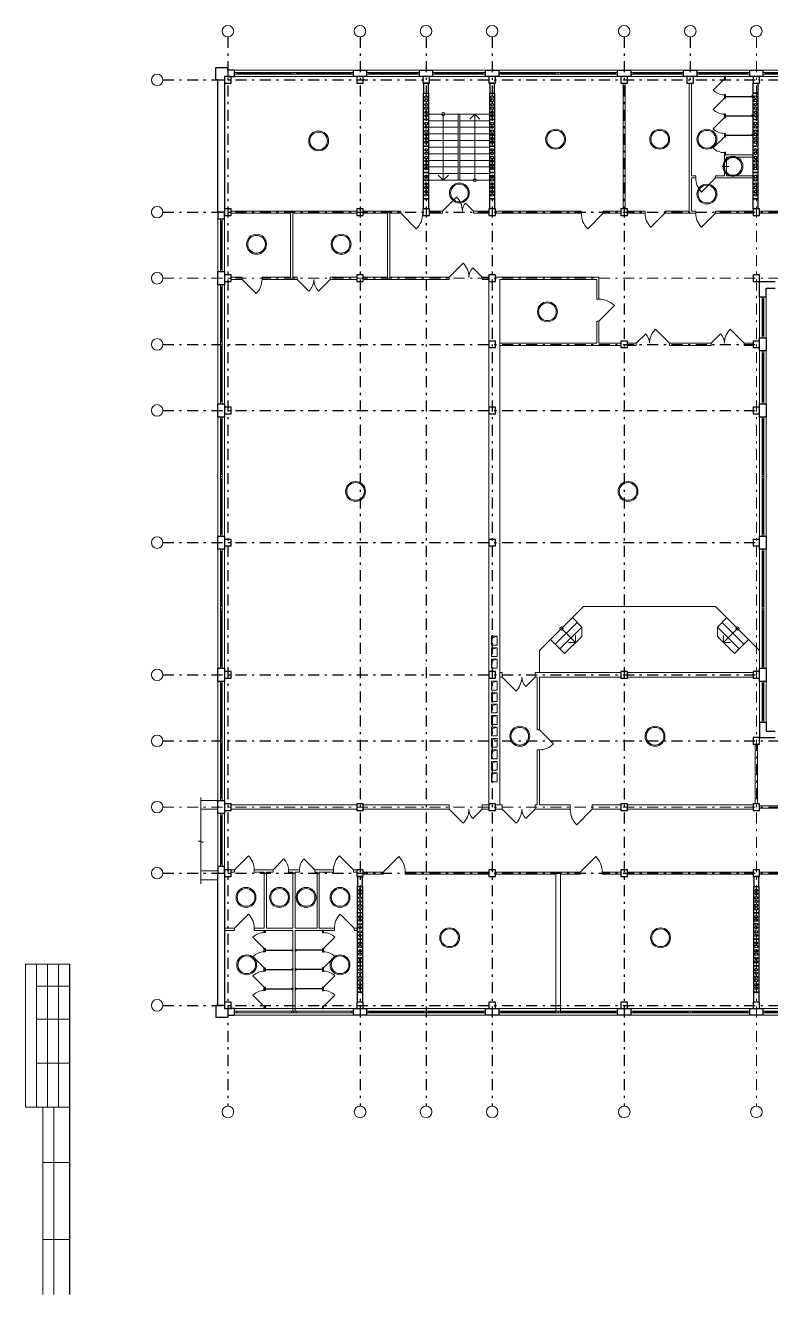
# Model space of a CAD drawing. Header units: metres. Extents: x 0.2 to 83.8, y 0.6 to 58.2.
# Drawn here: x 0.2 to 34, y 0.6 to 58.2 of the extents above; entities that cross this region are included whole.
import ezdxf

# ---------------------------------------------------------------- set-up
doc = ezdxf.new("R2010")
doc.units = ezdxf.units.M
doc.header["$MEASUREMENT"] = 0
doc.linetypes.add('( Dashdot )', pattern=[1.001, 0.5, -0.25, 0.001, -0.25])
doc.layers.add('Level 63', color=7, linetype='Continuous', lineweight=0)

msp = doc.modelspace()

# ---------------------------------------------------------------- linework, layer by layer
at = {"color": 1, "linetype": '( Dashdot )'}
for p, q in [((9.375, 57.688), (9.375, 9.164)), ((15.375, 57.688), (15.375, 9.164)), ((18.375, 57.688), (18.375, 9.164)), ((21.375, 57.688), (21.375, 9.164)), ((27.375, 57.688), (27.375, 9.164)), ((30.375, 57.688), (30.375, 55.588)), ((6.423, 55.738), (78.323, 55.738)), ((6.423, 49.738), (78.323, 49.738)), ((6.423, 43.738), (33.375, 43.738)), ((6.423, 40.738), (33.375, 40.738)), ((6.423, 34.738), (33.375, 34.738)), ((6.423, 28.738), (33.375, 28.738)), ((6.423, 25.738), (78.323, 25.738)), ((6.423, 19.738), (78.323, 19.738)), ((6.423, 13.738), (78.323, 13.738))]:
    msp.add_line(p, q, dxfattribs=at)
at = {"color": 1, "linetype": '( Dashdot )', "lineweight": 0}
for p, q in [((33.375, 57.688), (33.375, 9.164)), ((6.423, 46.738), (78.323, 46.738)), ((6.423, 22.738), (78.323, 22.738))]:
    msp.add_line(p, q, dxfattribs=at)
at = {"color": 7, "linetype": 'Continuous', "lineweight": 30}
for p, q in [((9.373, 56.288), (8.823, 56.288)), ((8.823, 55.738), (8.823, 56.288)), ((9.373, 56.188), (9.373, 56.288)), ((8.923, 55.738), (8.823, 55.738)), ((33.823, 46.288), (34.223, 46.288)), ((33.823, 26.188), (34.223, 26.188)), ((8.923, 13.738), (8.823, 13.738)), ((8.823, 13.738), (8.823, 13.188)), ((9.373, 13.288), (9.373, 13.188)), ((9.373, 13.188), (8.823, 13.188))]:
    msp.add_line(p, q, dxfattribs=at)
at = {"color": 7, "linetype": 'Continuous', "lineweight": 0}
for p, q in [((9.773, 56.038), (12.273, 56.038)), ((12.473, 56.038), (14.973, 56.04)), ((15.773, 56.038), (17.973, 56.038)), ((18.773, 56.038), (20.973, 56.038)), ((21.773, 56.038), (24.273, 56.038)), ((24.473, 56.038), (26.973, 56.04)), ((27.773, 56.038), (29.973, 56.038)), ((30.773, 56.038), (32.973, 56.038)), ((33.773, 56.038), (36.273, 56.038)), ((19.158, 54.188), (19.158, 51.188)), ((20.361, 53.96), (20.588, 54.188)), ((20.588, 51.188), (20.588, 54.188)), ((20.816, 53.96), (20.588, 54.188)), ((18.483, 53.888), (19.833, 53.888)), ((18.483, 53.588), (19.833, 53.588)), ((19.913, 53.888), (21.263, 53.888)), ((19.913, 53.588), (21.263, 53.588)), ((18.483, 53.288), (19.833, 53.288)), ((19.913, 53.288), (21.263, 53.288)), ((18.483, 52.988), (19.833, 52.988)), ((18.483, 52.688), (19.833, 52.688)), ((19.913, 52.988), (21.263, 52.988)), ((19.913, 52.688), (21.263, 52.688)), ((18.483, 52.388), (19.833, 52.388)), ((18.483, 52.088), (19.833, 52.088)), ((19.913, 52.388), (21.263, 52.388)), ((19.913, 52.088), (21.263, 52.088)), ((18.483, 51.788), (19.833, 51.788)), ((18.483, 51.488), (19.833, 51.488)), ((18.931, 51.415), (19.158, 51.188)), ((19.386, 51.415), (19.158, 51.188)), ((19.913, 51.788), (21.263, 51.788)), ((19.913, 51.488), (21.263, 51.488)), ((31.823, 51.813), (32.123, 51.813)), ((9.073, 47.138), (9.073, 49.338)), ((9.073, 46.338), (9.073, 43.838)), ((33.673, 44.138), (33.673, 45.788)), ((9.073, 43.638), (9.076, 41.138)), ((33.673, 41.138), (33.673, 43.338)), ((9.073, 40.338), (9.073, 37.838)), ((33.673, 40.338), (33.673, 37.838)), ((9.073, 37.638), (9.076, 35.138)), ((33.673, 37.638), (33.676, 35.138)), ((9.073, 34.338), (9.073, 31.838)), ((33.673, 34.338), (33.673, 31.838)), ((23.523, 29.838), (25.523, 31.838)), ((25.523, 31.838), (31.523, 31.838)), ((33.523, 29.838), (31.523, 31.838)), ((9.073, 31.638), (9.076, 29.138)), ((24.241, 30.13), (25.231, 31.12)), ((25.018, 31.333), (25.443, 30.908)), ((32.029, 31.333), (31.604, 30.908)), ((32.806, 30.13), (31.816, 31.12)), ((33.673, 31.638), (33.676, 29.138)), ((24.453, 29.918), (25.443, 30.908)), ((24.523, 30.838), (25.16, 30.201)), ((25.443, 30.908), (25.443, 30.484)), ((32.594, 29.918), (31.604, 30.908)), ((31.604, 30.908), (31.604, 30.484)), ((32.523, 30.838), (31.887, 30.201)), ((24.029, 30.343), (24.665, 29.706)), ((24.665, 29.706), (25.443, 30.484)), ((24.839, 30.201), (25.16, 30.201)), ((25.16, 30.522), (25.16, 30.201)), ((32.382, 29.706), (31.604, 30.484)), ((33.018, 30.343), (32.382, 29.706)), ((23.523, 29.838), (23.523, 28.838)), ((33.523, 29.838), (33.523, 28.888)), ((9.073, 28.338), (9.073, 25.838)), ((33.673, 26.688), (33.673, 28.338)), ((9.073, 25.638), (9.076, 23.138)), ((18.273, 13.438), (15.774, 13.435)), ((20.973, 13.438), (18.473, 13.438)), ((24.273, 13.438), (21.774, 13.435)), ((26.973, 13.438), (24.473, 13.438)), ((30.273, 13.438), (27.774, 13.435)), ((32.973, 13.438), (30.473, 13.438)), ((36.273, 13.438), (33.774, 13.435))]:
    msp.add_line(p, q, dxfattribs=at)
at = {"color": 252, "linetype": 'Continuous', "lineweight": 13}
for p, q in [((31.411, 55.275), (31.923, 55.788)), ((31.411, 54.4), (31.923, 54.913)), ((31.411, 53.525), (31.923, 54.038)), ((31.411, 52.65), (31.923, 53.163)), ((14.236, 16.825), (13.723, 16.313)), ((14.236, 15.95), (13.723, 15.438)), ((14.236, 15.075), (13.723, 14.563)), ((14.236, 14.2), (13.723, 13.688))]:
    msp.add_line(p, q, dxfattribs=at)
at = {"color": 252, "linetype": 'Continuous', "lineweight": 30}
for p, q in [((31.973, 54.988), (33.173, 54.988)), ((31.973, 54.113), (33.173, 54.113)), ((31.973, 53.238), (33.173, 53.238)), ((13.673, 16.238), (12.473, 16.238)), ((13.673, 15.363), (12.473, 15.363)), ((13.673, 14.488), (12.473, 14.488))]:
    msp.add_line(p, q, dxfattribs=at)
at = {"color": 7, "linetype": 'Continuous', "lineweight": 13}
for p, q in [((18.483, 54.188), (21.263, 54.188)), ((19.833, 51.188), (19.833, 54.188)), ((19.913, 51.188), (19.913, 54.188)), ((33.223, 52.338), (31.923, 52.338)), ((31.923, 52.338), (31.923, 52.138)), ((32.023, 52.138), (31.923, 52.138)), ((33.223, 52.238), (32.023, 52.238)), ((32.023, 52.238), (32.023, 52.138)), ((30.423, 51.388), (30.623, 51.388)), ((30.423, 51.288), (30.623, 51.288)), ((30.623, 51.388), (30.623, 51.288)), ((31.523, 51.388), (31.523, 51.288)), ((31.523, 51.388), (31.923, 51.388)), ((31.523, 51.288), (33.223, 51.288)), ((31.923, 51.488), (32.023, 51.488)), ((31.923, 51.488), (31.923, 51.388)), ((32.023, 51.488), (32.023, 51.388)), ((32.023, 51.388), (33.223, 51.388)), ((18.483, 51.188), (21.263, 51.188)), ((12.223, 49.688), (12.223, 46.788)), ((12.323, 49.688), (12.323, 46.788)), ((15.523, 49.788), (17.223, 49.788)), ((15.523, 49.688), (16.623, 49.688)), ((16.623, 49.688), (16.623, 46.788)), ((16.723, 49.688), (17.223, 49.688)), ((16.723, 49.688), (16.723, 46.788)), ((17.223, 49.788), (17.223, 49.688)), ((18.223, 49.788), (18.223, 49.688)), ((18.523, 49.788), (19.123, 49.788)), ((18.523, 49.688), (19.123, 49.688)), ((19.123, 49.788), (19.123, 49.688)), ((20.523, 49.788), (20.523, 49.688)), ((20.523, 49.788), (21.223, 49.788)), ((20.523, 49.688), (21.223, 49.688)), ((25.423, 49.788), (25.423, 49.688)), ((26.423, 49.788), (26.423, 49.688)), ((27.523, 49.788), (28.323, 49.788)), ((27.523, 49.688), (28.323, 49.688)), ((28.323, 49.788), (28.323, 49.688)), ((29.223, 49.788), (29.223, 49.688)), ((29.223, 49.788), (30.323, 49.788)), ((29.223, 49.688), (30.623, 49.688)), ((30.423, 49.788), (30.623, 49.788)), ((30.623, 49.788), (30.623, 49.688)), ((31.523, 49.788), (31.523, 49.688)), ((31.523, 49.788), (33.223, 49.788)), ((31.523, 49.688), (33.223, 49.688)), ((33.523, 49.788), (39.223, 49.788)), ((33.523, 49.688), (39.223, 49.688)), ((10.023, 46.788), (10.023, 46.688)), ((10.023, 46.688), (10.66, 46.051)), ((10.923, 46.788), (10.923, 46.688)), ((12.523, 46.788), (12.523, 46.688)), ((12.523, 46.688), (13.054, 46.157)), ((14.023, 46.688), (13.493, 46.157)), ((14.023, 46.788), (14.023, 46.688)), ((15.523, 46.788), (16.623, 46.788)), ((15.523, 46.688), (19.423, 46.688)), ((16.723, 46.788), (19.423, 46.788)), ((19.423, 46.788), (19.423, 46.688)), ((20.923, 46.788), (20.923, 46.688)), ((20.923, 46.788), (21.223, 46.788)), ((20.923, 46.688), (21.223, 46.688)), ((21.223, 46.688), (21.223, 22.588)), ((21.523, 46.788), (26.223, 46.788)), ((21.723, 46.688), (21.723, 22.838)), ((21.723, 46.688), (26.123, 46.688)), ((26.123, 46.688), (26.123, 45.788)), ((26.223, 46.788), (26.223, 45.788)), ((26.123, 45.788), (26.223, 45.788)), ((26.123, 44.788), (26.123, 43.788)), ((26.123, 44.788), (26.223, 44.788)), ((26.223, 44.788), (26.223, 43.788)), ((29.423, 43.788), (28.787, 44.424)), ((32.823, 43.788), (32.187, 44.424)), ((21.723, 43.788), (26.123, 43.788)), ((26.223, 43.788), (27.223, 43.788)), ((27.523, 43.788), (27.923, 43.788)), ((27.923, 43.788), (28.348, 44.212)), ((27.923, 43.788), (27.923, 43.688)), ((29.423, 43.788), (29.423, 43.688)), ((29.423, 43.788), (31.323, 43.788)), ((31.323, 43.788), (31.748, 44.212)), ((31.323, 43.788), (31.323, 43.688)), ((32.823, 43.788), (32.823, 43.688)), ((32.823, 43.788), (33.223, 43.788)), ((21.723, 43.688), (27.223, 43.688)), ((27.523, 43.688), (27.923, 43.688)), ((29.423, 43.688), (31.323, 43.688)), ((32.823, 43.688), (33.223, 43.688)), ((21.343, 30.488), (21.603, 30.488)), ((21.343, 30.488), (21.343, 30.088)), ((21.343, 30.088), (21.603, 30.088)), ((21.343, 29.968), (21.603, 29.968)), ((21.343, 29.968), (21.343, 29.568)), ((21.603, 30.488), (21.603, 30.088)), ((21.603, 29.968), (21.603, 29.568)), ((21.343, 29.568), (21.603, 29.568)), ((21.343, 29.448), (21.603, 29.448)), ((21.343, 29.448), (21.343, 29.048)), ((21.603, 29.448), (21.603, 29.048)), ((21.343, 29.048), (21.603, 29.048)), ((23.323, 28.838), (27.223, 28.838)), ((23.323, 28.838), (23.323, 28.638)), ((27.523, 28.838), (33.223, 28.838)), ((21.343, 28.448), (21.603, 28.448)), ((21.343, 28.448), (21.343, 28.048)), ((21.603, 28.448), (21.603, 28.048)), ((21.823, 28.638), (22.46, 28.001)), ((23.323, 28.638), (22.899, 28.213)), ((23.323, 28.638), (23.423, 28.638)), ((23.423, 28.638), (23.423, 26.238)), ((23.523, 28.638), (27.223, 28.638)), ((23.523, 28.638), (23.523, 26.238)), ((27.523, 28.638), (33.223, 28.638)), ((21.343, 28.048), (21.603, 28.048)), ((21.343, 27.928), (21.603, 27.928)), ((21.343, 27.928), (21.343, 27.528)), ((21.603, 27.928), (21.603, 27.528)), ((21.343, 27.528), (21.603, 27.528)), ((21.343, 27.408), (21.603, 27.408)), ((21.343, 27.408), (21.343, 27.008)), ((21.603, 27.408), (21.603, 27.008)), ((21.343, 27.008), (21.603, 27.008)), ((21.343, 26.888), (21.603, 26.888)), ((21.343, 26.888), (21.343, 26.488)), ((21.603, 26.888), (21.603, 26.488)), ((21.343, 26.488), (21.603, 26.488)), ((21.343, 26.368), (21.603, 26.368)), ((21.343, 26.368), (21.343, 25.968)), ((21.343, 25.968), (21.603, 25.968)), ((21.603, 26.368), (21.603, 25.968)), ((23.423, 26.238), (23.523, 26.238)), ((21.343, 25.848), (21.603, 25.848)), ((21.343, 25.848), (21.343, 25.448)), ((21.343, 25.448), (21.603, 25.448)), ((21.603, 25.848), (21.603, 25.448)), ((21.343, 25.328), (21.603, 25.328)), ((21.343, 25.328), (21.343, 24.928)), ((21.343, 24.928), (21.603, 24.928)), ((21.343, 24.808), (21.603, 24.808)), ((21.343, 24.808), (21.343, 24.408)), ((21.603, 25.328), (21.603, 24.928)), ((21.603, 24.808), (21.603, 24.408)), ((23.423, 25.338), (23.523, 25.338)), ((23.423, 25.338), (23.423, 22.838)), ((23.523, 25.338), (23.523, 22.838)), ((21.343, 24.408), (21.603, 24.408)), ((21.343, 24.288), (21.603, 24.288)), ((21.343, 24.288), (21.343, 23.888)), ((21.603, 24.288), (21.603, 23.888)), ((21.343, 23.888), (21.603, 23.888)), ((8.923, 23.038), (8.138, 23.038)), ((8.923, 22.638), (8.138, 22.638)), ((9.523, 22.838), (15.223, 22.838)), ((9.523, 22.638), (15.223, 22.638)), ((15.523, 22.838), (19.423, 22.838)), ((15.523, 22.638), (19.423, 22.638)), ((19.423, 22.838), (19.423, 22.638)), ((19.423, 22.638), (20.06, 22.001)), ((20.923, 22.638), (20.499, 22.213)), ((20.923, 22.838), (20.923, 22.638)), ((20.923, 22.838), (21.223, 22.838)), ((20.923, 22.638), (21.223, 22.638)), ((21.523, 22.838), (21.823, 22.838)), ((21.523, 22.638), (21.823, 22.638)), ((21.823, 22.838), (21.823, 22.638)), ((21.823, 22.638), (22.46, 22.001)), ((23.323, 22.638), (22.899, 22.213)), ((23.323, 22.838), (23.323, 22.638)), ((23.323, 22.838), (23.423, 22.838)), ((23.323, 22.638), (24.923, 22.638)), ((23.523, 22.838), (24.923, 22.838)), ((24.923, 22.838), (24.923, 22.638)), ((25.923, 22.838), (25.923, 22.638)), ((25.923, 22.838), (27.223, 22.838)), ((25.923, 22.638), (27.223, 22.638)), ((27.523, 22.838), (33.223, 22.838)), ((27.523, 22.638), (33.223, 22.638)), ((13.323, 19.888), (12.829, 20.383)), ((15.073, 19.888), (14.437, 20.524)), ((8.923, 19.838), (8.138, 19.838)), ((10.573, 19.888), (11.423, 19.888)), ((10.573, 19.888), (10.573, 19.788)), ((10.573, 19.788), (11.023, 19.788)), ((11.023, 17.238), (11.023, 19.788)), ((11.123, 17.238), (11.123, 19.788)), ((11.123, 19.788), (11.423, 19.788)), ((11.423, 19.888), (11.423, 19.788)), ((12.123, 19.888), (12.623, 19.888)), ((12.123, 19.888), (12.123, 19.788)), ((12.123, 19.788), (12.323, 19.788)), ((12.323, 17.238), (12.323, 19.788)), ((12.423, 19.788), (12.623, 19.788)), ((12.423, 17.238), (12.423, 19.788)), ((12.623, 19.888), (12.623, 19.788)), ((13.323, 19.888), (14.173, 19.888)), ((13.323, 19.888), (13.323, 19.788)), ((13.323, 19.788), (13.423, 19.788)), ((13.423, 17.238), (13.423, 19.788)), ((13.523, 17.238), (13.523, 19.788)), ((13.523, 19.788), (14.173, 19.788)), ((14.173, 19.888), (14.173, 19.788)), ((16.423, 19.788), (16.423, 19.688)), ((17.423, 19.788), (17.423, 19.688)), ((25.373, 19.788), (25.373, 19.688)), ((26.373, 19.788), (26.373, 19.688)), ((8.923, 19.438), (8.138, 19.438)), ((15.113, 17.238), (14.477, 17.874)), ((9.673, 17.238), (9.223, 17.238)), ((9.673, 17.138), (9.223, 17.138)), ((9.673, 17.238), (9.673, 17.138)), ((10.573, 17.238), (10.573, 17.138)), ((11.023, 17.238), (10.573, 17.238)), ((12.323, 17.138), (10.573, 17.138)), ((12.323, 17.238), (11.123, 17.238)), ((13.423, 17.238), (12.423, 17.238)), ((14.213, 17.138), (12.423, 17.138)), ((14.213, 17.238), (13.523, 17.238)), ((14.213, 17.238), (14.213, 17.138)), ((15.263, 17.238), (15.113, 17.238)), ((15.113, 17.238), (15.113, 17.138)), ((15.263, 17.138), (15.113, 17.138))]:
    msp.add_line(p, q, dxfattribs=at)
at = {"color": 7, "linetype": 'Continuous', "lineweight": 13, "extrusion": (0, 0, -1)}
for p, q in [((31.523, 51.288), (30.887, 50.651)), ((29.223, 49.688), (28.587, 49.051)), ((31.523, 49.688), (30.887, 49.051)), ((19.423, 46.788), (20.06, 47.424)), ((20.923, 46.788), (20.499, 47.212)), ((23.523, 26.238), (24.16, 25.601)), ((9.673, 19.888), (10.31, 20.524)), ((11.423, 19.888), (11.918, 20.383)), ((9.673, 17.238), (10.31, 17.874))]:
    msp.add_line(p, q, dxfattribs=at)
at = {"color": 7, "lineweight": 13}
for p, q in [((19.123, 49.788), (19.76, 50.424)), ((20.523, 49.788), (20.17, 50.141)), ((17.223, 49.688), (17.931, 48.98)), ((26.223, 44.788), (26.931, 45.495))]:
    msp.add_line(p, q, dxfattribs=at)
at = {"color": 7, "lineweight": 13, "extrusion": (0, 0, -1)}
for p, q in [((26.423, 49.688), (25.716, 48.98)), ((25.923, 22.638), (25.216, 21.93)), ((16.423, 19.788), (17.131, 20.495)), ((25.373, 19.788), (26.081, 20.495))]:
    msp.add_line(p, q, dxfattribs=at)
at = {"color": 7, "linetype": 'Continuous', "lineweight": 0, "extrusion": (0, 0, -1)}
for p, q in [((31.887, 30.522), (31.887, 30.201)), ((32.208, 30.201), (31.887, 30.201)), ((9.073, 22.338), (9.073, 20.138))]:
    msp.add_line(p, q, dxfattribs=at)
at = {"color": 252, "linetype": 'Continuous', "lineweight": 13, "extrusion": (0, 0, -1)}
for p, q in [((10.511, 16.825), (11.023, 16.313)), ((10.511, 15.95), (11.023, 15.438)), ((10.511, 15.075), (11.023, 14.563)), ((10.511, 14.2), (11.023, 13.688))]:
    msp.add_line(p, q, dxfattribs=at)
at = {"color": 252, "linetype": 'Continuous', "lineweight": 30, "extrusion": (0, 0, -1)}
for p, q in [((11.073, 16.238), (12.273, 16.238)), ((11.073, 15.363), (12.273, 15.363)), ((11.073, 14.488), (12.273, 14.488))]:
    msp.add_line(p, q, dxfattribs=at)
msp.add_line((2.175, 15.609), (2.175, 0.609))
at = {"color": 7, "linetype": 'Continuous', "lineweight": 30, "flags": 128}
for points in [[(9.223, 55.888), (9.223, 55.588), (9.523, 55.588), (9.523, 55.888), (9.223, 55.888)], [(9.373, 55.888), (9.673, 55.888), (9.673, 56.188), (9.373, 56.188), (9.373, 55.888)], [(15.673, 55.888), (15.073, 55.888), (15.073, 56.188), (15.673, 56.188), (15.673, 55.888)], [(15.223, 55.888), (15.223, 55.588), (15.523, 55.588), (15.523, 55.888), (15.223, 55.888)], [(18.673, 55.888), (18.073, 55.888), (18.073, 56.188), (18.673, 56.188), (18.673, 55.888)], [(18.223, 55.888), (18.223, 55.588), (18.523, 55.588), (18.523, 55.888), (18.223, 55.888)], [(21.673, 55.888), (21.073, 55.888), (21.073, 56.188), (21.673, 56.188), (21.673, 55.888)], [(21.223, 55.888), (21.223, 55.588), (21.523, 55.588), (21.523, 55.888), (21.223, 55.888)], [(27.673, 55.888), (27.073, 55.888), (27.073, 56.188), (27.673, 56.188), (27.673, 55.888)], [(27.223, 55.888), (27.223, 55.588), (27.523, 55.588), (27.523, 55.888), (27.223, 55.888)], [(30.673, 55.888), (30.073, 55.888), (30.073, 56.188), (30.673, 56.188), (30.673, 55.888)], [(30.223, 55.888), (30.223, 55.588), (30.523, 55.588), (30.523, 55.888), (30.223, 55.888)], [(33.673, 55.888), (33.073, 55.888), (33.073, 56.188), (33.673, 56.188), (33.673, 55.888)], [(33.223, 55.888), (33.223, 55.588), (33.523, 55.588), (33.523, 55.888), (33.223, 55.888)], [(8.923, 49.738), (8.923, 55.738), (9.223, 55.738), (9.223, 49.738), (8.923, 49.738)], [(18.263, 55.138), (18.483, 55.138), (18.483, 55.588), (18.263, 55.588), (18.263, 55.138)], [(21.263, 55.138), (21.483, 55.138), (21.483, 55.588), (21.263, 55.588), (21.263, 55.138)], [(33.223, 55.588), (33.443, 55.588), (33.443, 55.138), (33.223, 55.138), (33.223, 55.588)], [(18.263, 53.938), (18.263, 55.138), (18.483, 55.138), (18.483, 53.938), (18.263, 53.938)], [(21.263, 53.938), (21.263, 55.138), (21.483, 55.138), (21.483, 53.938), (21.263, 53.938)], [(33.223, 53.938), (33.223, 55.138), (33.443, 55.138), (33.443, 53.938), (33.223, 53.938)], [(18.263, 52.738), (18.263, 53.938), (18.483, 53.938), (18.483, 52.738), (18.263, 52.738)], [(21.263, 52.738), (21.263, 53.938), (21.483, 53.938), (21.483, 52.738), (21.263, 52.738)], [(33.223, 52.738), (33.223, 53.938), (33.443, 53.938), (33.443, 52.738), (33.223, 52.738)], [(18.263, 51.538), (18.263, 52.738), (18.483, 52.738), (18.483, 51.538), (18.263, 51.538)], [(21.263, 51.538), (21.263, 52.738), (21.483, 52.738), (21.483, 51.538), (21.263, 51.538)], [(33.223, 51.538), (33.223, 52.738), (33.443, 52.738), (33.443, 51.538), (33.223, 51.538)], [(18.263, 50.338), (18.263, 51.538), (18.483, 51.538), (18.483, 50.338), (18.263, 50.338)], [(21.263, 50.338), (21.263, 51.538), (21.483, 51.538), (21.483, 50.338), (21.263, 50.338)], [(33.223, 50.338), (33.223, 51.538), (33.443, 51.538), (33.443, 50.338), (33.223, 50.338)], [(18.263, 50.338), (18.483, 50.338), (18.483, 49.888), (18.263, 49.888), (18.263, 50.338)], [(21.263, 50.338), (21.483, 50.338), (21.483, 49.888), (21.263, 49.888), (21.263, 50.338)], [(33.223, 50.338), (33.443, 50.338), (33.443, 49.888), (33.223, 49.888), (33.223, 50.338)], [(8.923, 49.438), (9.223, 49.438), (9.223, 49.738), (8.923, 49.738), (8.923, 49.438)], [(9.223, 49.888), (9.223, 49.588), (9.523, 49.588), (9.523, 49.888), (9.223, 49.888)], [(15.223, 49.888), (15.223, 49.588), (15.523, 49.588), (15.523, 49.888), (15.223, 49.888)], [(18.223, 49.888), (18.223, 49.588), (18.523, 49.588), (18.523, 49.888), (18.223, 49.888)], [(21.223, 49.888), (21.223, 49.588), (21.523, 49.588), (21.523, 49.888), (21.223, 49.888)], [(27.223, 49.888), (27.223, 49.588), (27.523, 49.588), (27.523, 49.888), (27.223, 49.888)], [(33.223, 49.888), (33.223, 49.588), (33.523, 49.588), (33.523, 49.888), (33.223, 49.888)], [(8.923, 46.438), (8.923, 47.038), (9.223, 47.038), (9.223, 46.438), (8.923, 46.438)], [(9.223, 46.888), (9.223, 46.588), (9.523, 46.588), (9.523, 46.888), (9.223, 46.888)], [(15.223, 46.888), (15.223, 46.588), (15.523, 46.588), (15.523, 46.888), (15.223, 46.888)], [(21.223, 46.888), (21.223, 46.588), (21.523, 46.588), (21.523, 46.888), (21.223, 46.888)], [(33.223, 46.888), (33.223, 46.588), (33.523, 46.588), (33.523, 46.888), (33.223, 46.888)], [(21.223, 43.888), (21.223, 43.588), (21.523, 43.588), (21.523, 43.888), (21.223, 43.888)], [(27.223, 43.888), (27.223, 43.588), (27.523, 43.588), (27.523, 43.888), (27.223, 43.888)], [(33.223, 43.888), (33.223, 43.588), (33.523, 43.588), (33.523, 43.888), (33.223, 43.888)], [(33.523, 43.438), (33.523, 44.038), (33.823, 44.038), (33.823, 43.438), (33.523, 43.438)], [(8.923, 40.438), (8.923, 41.038), (9.223, 41.038), (9.223, 40.438), (8.923, 40.438)], [(33.523, 40.438), (33.523, 41.038), (33.823, 41.038), (33.823, 40.438), (33.523, 40.438)], [(9.223, 40.888), (9.223, 40.588), (9.523, 40.588), (9.523, 40.888), (9.223, 40.888)], [(21.223, 40.888), (21.223, 40.588), (21.523, 40.588), (21.523, 40.888), (21.223, 40.888)], [(33.223, 40.888), (33.223, 40.588), (33.523, 40.588), (33.523, 40.888), (33.223, 40.888)], [(8.923, 34.438), (8.923, 35.038), (9.223, 35.038), (9.223, 34.438), (8.923, 34.438)], [(9.223, 34.888), (9.223, 34.588), (9.523, 34.588), (9.523, 34.888), (9.223, 34.888)], [(21.223, 34.888), (21.223, 34.588), (21.523, 34.588), (21.523, 34.888), (21.223, 34.888)], [(33.223, 34.888), (33.223, 34.588), (33.523, 34.588), (33.523, 34.888), (33.223, 34.888)], [(33.523, 34.438), (33.523, 35.038), (33.823, 35.038), (33.823, 34.438), (33.523, 34.438)], [(8.923, 28.438), (8.923, 29.038), (9.223, 29.038), (9.223, 28.438), (8.923, 28.438)], [(9.223, 28.888), (9.223, 28.588), (9.523, 28.588), (9.523, 28.888), (9.223, 28.888)], [(21.223, 28.888), (21.223, 28.588), (21.523, 28.588), (21.523, 28.888), (21.223, 28.888)], [(27.223, 28.888), (27.223, 28.588), (27.523, 28.588), (27.523, 28.888), (27.223, 28.888)], [(33.223, 28.888), (33.223, 28.588), (33.523, 28.588), (33.523, 28.888), (33.223, 28.888)], [(33.523, 28.438), (33.523, 29.038), (33.823, 29.038), (33.823, 28.438), (33.523, 28.438)], [(33.223, 25.888), (33.223, 25.588), (33.523, 25.588), (33.523, 25.888), (33.223, 25.888)], [(8.923, 22.438), (8.923, 23.038), (9.223, 23.038), (9.223, 22.438), (8.923, 22.438)], [(9.223, 22.888), (9.223, 22.588), (9.523, 22.588), (9.523, 22.888), (9.223, 22.888)], [(15.223, 22.888), (15.223, 22.588), (15.523, 22.588), (15.523, 22.888), (15.223, 22.888)], [(21.223, 22.888), (21.223, 22.588), (21.523, 22.588), (21.523, 22.888), (21.223, 22.888)], [(27.223, 22.888), (27.223, 22.588), (27.523, 22.588), (27.523, 22.888), (27.223, 22.888)], [(33.223, 22.888), (33.223, 22.588), (33.523, 22.588), (33.523, 22.888), (33.223, 22.888)], [(8.923, 19.738), (9.223, 19.738), (9.223, 20.038), (8.923, 20.038), (8.923, 19.738)], [(8.923, 13.738), (8.923, 19.738), (9.223, 19.738), (9.223, 13.738), (8.923, 13.738)], [(9.223, 19.888), (9.223, 19.588), (9.523, 19.588), (9.523, 19.888), (9.223, 19.888)], [(15.223, 19.888), (15.223, 19.588), (15.523, 19.588), (15.523, 19.888), (15.223, 19.888)], [(15.263, 19.138), (15.483, 19.138), (15.483, 19.588), (15.263, 19.588), (15.263, 19.138)], [(21.223, 19.888), (21.223, 19.588), (21.523, 19.588), (21.523, 19.888), (21.223, 19.888)], [(27.223, 19.888), (27.223, 19.588), (27.523, 19.588), (27.523, 19.888), (27.223, 19.888)], [(33.223, 19.888), (33.223, 19.588), (33.523, 19.588), (33.523, 19.888), (33.223, 19.888)], [(33.263, 19.138), (33.483, 19.138), (33.483, 19.588), (33.263, 19.588), (33.263, 19.138)], [(15.263, 17.938), (15.263, 19.138), (15.483, 19.138), (15.483, 17.938), (15.263, 17.938)], [(33.263, 17.938), (33.263, 19.138), (33.483, 19.138), (33.483, 17.938), (33.263, 17.938)], [(15.263, 16.738), (15.263, 17.938), (15.483, 17.938), (15.483, 16.738), (15.263, 16.738)], [(33.263, 16.738), (33.263, 17.938), (33.483, 17.938), (33.483, 16.738), (33.263, 16.738)], [(15.263, 15.538), (15.263, 16.738), (15.483, 16.738), (15.483, 15.538), (15.263, 15.538)], [(33.263, 15.538), (33.263, 16.738), (33.483, 16.738), (33.483, 15.538), (33.263, 15.538)], [(15.263, 14.338), (15.263, 15.538), (15.483, 15.538), (15.483, 14.338), (15.263, 14.338)], [(33.263, 14.338), (33.263, 15.538), (33.483, 15.538), (33.483, 14.338), (33.263, 14.338)], [(9.223, 13.888), (9.223, 13.588), (9.523, 13.588), (9.523, 13.888), (9.223, 13.888)], [(15.223, 13.888), (15.223, 13.588), (15.523, 13.588), (15.523, 13.888), (15.223, 13.888)], [(15.263, 14.338), (15.483, 14.338), (15.483, 13.888), (15.263, 13.888), (15.263, 14.338)], [(21.223, 13.888), (21.223, 13.588), (21.523, 13.588), (21.523, 13.888), (21.223, 13.888)], [(27.223, 13.888), (27.223, 13.588), (27.523, 13.588), (27.523, 13.888), (27.223, 13.888)], [(33.223, 13.888), (33.223, 13.588), (33.523, 13.588), (33.523, 13.888), (33.223, 13.888)], [(33.263, 14.338), (33.483, 14.338), (33.483, 13.888), (33.263, 13.888), (33.263, 14.338)], [(9.373, 13.288), (9.673, 13.288), (9.673, 13.588), (9.373, 13.588), (9.373, 13.288)], [(15.673, 13.288), (15.073, 13.288), (15.073, 13.588), (15.673, 13.588), (15.673, 13.288)], [(21.673, 13.288), (21.073, 13.288), (21.073, 13.588), (21.673, 13.588), (21.673, 13.288)], [(27.673, 13.288), (27.073, 13.288), (27.073, 13.588), (27.673, 13.588), (27.673, 13.288)], [(33.673, 13.288), (33.073, 13.288), (33.073, 13.588), (33.673, 13.588), (33.673, 13.288)]]:
    msp.add_lwpolyline(points, close=True, dxfattribs=at)
at = {"color": 7, "linetype": 'Continuous', "lineweight": 0, "flags": 128}
for points in [[(15.073, 55.888), (9.673, 55.888), (9.673, 56.188), (15.073, 56.188), (15.073, 55.888)], [(12.273, 56.003), (9.773, 56.003), (9.773, 56.073), (12.273, 56.073), (12.273, 56.003)], [(14.973, 56.005), (12.473, 56.003), (12.473, 56.073), (14.973, 56.075), (14.973, 56.005)], [(15.673, 56.188), (18.073, 56.188), (18.073, 55.888), (15.673, 55.888), (15.673, 56.188)], [(15.773, 56.073), (17.973, 56.073), (17.973, 56.003), (15.773, 56.003), (15.773, 56.073)], [(18.673, 56.188), (21.073, 56.188), (21.073, 55.888), (18.673, 55.888), (18.673, 56.188)], [(18.773, 56.073), (20.973, 56.073), (20.973, 56.003), (18.773, 56.003), (18.773, 56.073)], [(27.073, 55.888), (21.673, 55.888), (21.673, 56.188), (27.073, 56.188), (27.073, 55.888)], [(24.273, 56.003), (21.773, 56.003), (21.773, 56.073), (24.273, 56.073), (24.273, 56.003)], [(26.973, 56.005), (24.473, 56.003), (24.473, 56.073), (26.973, 56.075), (26.973, 56.005)], [(27.673, 56.188), (30.073, 56.188), (30.073, 55.888), (27.673, 55.888), (27.673, 56.188)], [(27.773, 56.073), (29.973, 56.073), (29.973, 56.003), (27.773, 56.003), (27.773, 56.073)], [(30.673, 56.188), (33.073, 56.188), (33.073, 55.888), (30.673, 55.888), (30.673, 56.188)], [(30.773, 56.073), (32.973, 56.073), (32.973, 56.003), (30.773, 56.003), (30.773, 56.073)], [(39.073, 55.888), (33.673, 55.888), (33.673, 56.188), (39.073, 56.188), (39.073, 55.888)], [(36.273, 56.003), (33.773, 56.003), (33.773, 56.073), (36.273, 56.073), (36.273, 56.003)], [(31.923, 52.138), (31.923, 51.488), (32.023, 51.488), (32.023, 52.138), (31.923, 52.138)], [(8.923, 47.038), (8.923, 49.438), (9.223, 49.438), (9.223, 47.038), (8.923, 47.038)], [(9.038, 47.138), (9.038, 49.338), (9.108, 49.338), (9.108, 47.138), (9.038, 47.138)], [(8.923, 41.038), (8.923, 46.438), (9.223, 46.438), (9.223, 41.038), (8.923, 41.038)], [(9.038, 43.838), (9.038, 46.338), (9.108, 46.338), (9.108, 43.838), (9.038, 43.838)], [(33.523, 45.888), (33.523, 44.038), (33.823, 44.038), (33.823, 45.888), (33.523, 45.888)], [(33.638, 44.138), (33.638, 45.788), (33.708, 45.788), (33.708, 44.138), (33.638, 44.138)], [(9.041, 41.138), (9.038, 43.638), (9.108, 43.638), (9.111, 41.138), (9.041, 41.138)], [(33.523, 41.038), (33.523, 43.438), (33.823, 43.438), (33.823, 41.038), (33.523, 41.038)], [(33.638, 41.138), (33.638, 43.338), (33.708, 43.338), (33.708, 41.138), (33.638, 41.138)], [(8.923, 35.038), (8.923, 40.438), (9.223, 40.438), (9.223, 35.038), (8.923, 35.038)], [(9.038, 37.838), (9.038, 40.338), (9.108, 40.338), (9.108, 37.838), (9.038, 37.838)], [(33.523, 35.038), (33.523, 40.438), (33.823, 40.438), (33.823, 35.038), (33.523, 35.038)], [(33.638, 37.838), (33.638, 40.338), (33.708, 40.338), (33.708, 37.838), (33.638, 37.838)], [(9.041, 35.138), (9.038, 37.638), (9.108, 37.638), (9.111, 35.138), (9.041, 35.138)], [(33.641, 35.138), (33.638, 37.638), (33.708, 37.638), (33.711, 35.138), (33.641, 35.138)], [(8.923, 29.038), (8.923, 34.438), (9.223, 34.438), (9.223, 29.038), (8.923, 29.038)], [(9.038, 31.838), (9.038, 34.338), (9.108, 34.338), (9.108, 31.838), (9.038, 31.838)], [(33.523, 29.038), (33.523, 34.438), (33.823, 34.438), (33.823, 29.038), (33.523, 29.038)], [(33.638, 31.838), (33.638, 34.338), (33.708, 34.338), (33.708, 31.838), (33.638, 31.838)], [(9.041, 29.138), (9.038, 31.638), (9.108, 31.638), (9.111, 29.138), (9.041, 29.138)], [(33.641, 29.138), (33.638, 31.638), (33.708, 31.638), (33.711, 29.138), (33.641, 29.138)], [(8.923, 23.038), (8.923, 28.438), (9.223, 28.438), (9.223, 23.038), (8.923, 23.038)], [(9.038, 25.838), (9.038, 28.338), (9.108, 28.338), (9.108, 25.838), (9.038, 25.838)], [(33.823, 28.438), (33.823, 26.588), (33.523, 26.588), (33.523, 28.438), (33.823, 28.438)], [(33.638, 28.338), (33.708, 28.338), (33.708, 26.688), (33.638, 26.688), (33.638, 28.338)], [(9.041, 23.138), (9.038, 25.638), (9.108, 25.638), (9.111, 23.138), (9.041, 23.138)], [(8.923, 22.438), (8.923, 20.038), (9.223, 20.038), (9.223, 22.438), (8.923, 22.438)], [(9.673, 13.588), (15.073, 13.588), (15.073, 13.288), (9.673, 13.288), (9.673, 13.588)], [(9.773, 13.473), (14.973, 13.473), (14.973, 13.403), (9.773, 13.403), (9.773, 13.473)], [(15.673, 13.588), (21.073, 13.588), (21.073, 13.288), (15.673, 13.288), (15.673, 13.588)], [(15.773, 13.47), (18.273, 13.473), (18.274, 13.403), (15.774, 13.4), (15.773, 13.47)], [(18.473, 13.473), (20.973, 13.473), (20.973, 13.403), (18.473, 13.403), (18.473, 13.473)], [(21.673, 13.588), (27.073, 13.588), (27.073, 13.288), (21.673, 13.288), (21.673, 13.588)], [(21.773, 13.47), (24.273, 13.473), (24.274, 13.403), (21.774, 13.4), (21.773, 13.47)], [(24.473, 13.473), (26.973, 13.473), (26.973, 13.403), (24.473, 13.403), (24.473, 13.473)], [(27.673, 13.588), (33.073, 13.588), (33.073, 13.288), (27.673, 13.288), (27.673, 13.588)], [(27.773, 13.47), (30.273, 13.473), (30.274, 13.403), (27.774, 13.4), (27.773, 13.47)], [(30.473, 13.473), (32.973, 13.473), (32.973, 13.403), (30.473, 13.403), (30.473, 13.473)], [(33.673, 13.588), (39.073, 13.588), (39.073, 13.288), (33.673, 13.288), (33.673, 13.588)], [(33.773, 13.47), (36.273, 13.473), (36.274, 13.403), (33.774, 13.4), (33.773, 13.47)]]:
    msp.add_lwpolyline(points, close=True, dxfattribs=at)
at = {"color": 7, "linetype": 'Continuous', "lineweight": 13, "flags": 128}
for points in [[(9.773, 56.003), (9.673, 56.003), (9.673, 56.073), (9.773, 56.073), (9.773, 56.003)], [(12.373, 56.003), (12.273, 56.003), (12.273, 56.073), (12.373, 56.073), (12.373, 56.003)], [(12.473, 56.003), (12.373, 56.003), (12.373, 56.073), (12.473, 56.073), (12.473, 56.003)], [(15.073, 56.005), (14.973, 56.005), (14.973, 56.075), (15.073, 56.075), (15.073, 56.005)], [(15.773, 56.003), (15.673, 56.003), (15.673, 56.073), (15.773, 56.073), (15.773, 56.003)], [(18.073, 56.003), (17.973, 56.003), (17.973, 56.073), (18.073, 56.073), (18.073, 56.003)], [(18.773, 56.003), (18.673, 56.003), (18.673, 56.073), (18.773, 56.073), (18.773, 56.003)], [(21.073, 56.003), (20.973, 56.003), (20.973, 56.073), (21.073, 56.073), (21.073, 56.003)], [(21.773, 56.003), (21.673, 56.003), (21.673, 56.073), (21.773, 56.073), (21.773, 56.003)], [(24.373, 56.003), (24.273, 56.003), (24.273, 56.073), (24.373, 56.073), (24.373, 56.003)], [(24.473, 56.003), (24.373, 56.003), (24.373, 56.073), (24.473, 56.073), (24.473, 56.003)], [(27.073, 56.005), (26.973, 56.005), (26.973, 56.075), (27.073, 56.075), (27.073, 56.005)], [(27.773, 56.003), (27.673, 56.003), (27.673, 56.073), (27.773, 56.073), (27.773, 56.003)], [(30.073, 56.003), (29.973, 56.003), (29.973, 56.073), (30.073, 56.073), (30.073, 56.003)], [(30.773, 56.003), (30.673, 56.003), (30.673, 56.073), (30.773, 56.073), (30.773, 56.003)], [(33.073, 56.003), (32.973, 56.003), (32.973, 56.073), (33.073, 56.073), (33.073, 56.003)], [(33.773, 56.003), (33.673, 56.003), (33.673, 56.073), (33.773, 56.073), (33.773, 56.003)], [(27.323, 55.588), (27.323, 49.888), (27.423, 49.888), (27.423, 55.588), (27.323, 55.588)], [(9.108, 49.438), (9.108, 49.338), (9.038, 49.338), (9.038, 49.438), (9.108, 49.438)], [(9.108, 47.138), (9.108, 47.038), (9.038, 47.038), (9.038, 47.138), (9.108, 47.138)], [(9.038, 46.338), (9.038, 46.438), (9.108, 46.438), (9.108, 46.338), (9.038, 46.338)], [(33.708, 45.888), (33.708, 45.788), (33.638, 45.788), (33.638, 45.888), (33.708, 45.888)], [(9.038, 43.738), (9.038, 43.838), (9.108, 43.838), (9.108, 43.738), (9.038, 43.738)], [(33.708, 44.138), (33.708, 44.038), (33.638, 44.038), (33.638, 44.138), (33.708, 44.138)], [(9.038, 43.638), (9.038, 43.738), (9.108, 43.738), (9.108, 43.638), (9.038, 43.638)], [(33.708, 43.438), (33.708, 43.338), (33.638, 43.338), (33.638, 43.438), (33.708, 43.438)], [(9.041, 41.038), (9.041, 41.138), (9.111, 41.138), (9.111, 41.038), (9.041, 41.038)], [(33.708, 41.138), (33.708, 41.038), (33.638, 41.038), (33.638, 41.138), (33.708, 41.138)], [(9.038, 40.338), (9.038, 40.438), (9.108, 40.438), (9.108, 40.338), (9.038, 40.338)], [(33.638, 40.338), (33.638, 40.438), (33.708, 40.438), (33.708, 40.338), (33.638, 40.338)], [(9.038, 37.738), (9.038, 37.838), (9.108, 37.838), (9.108, 37.738), (9.038, 37.738)], [(9.038, 37.638), (9.038, 37.738), (9.108, 37.738), (9.108, 37.638), (9.038, 37.638)], [(33.638, 37.738), (33.638, 37.838), (33.708, 37.838), (33.708, 37.738), (33.638, 37.738)], [(33.638, 37.638), (33.638, 37.738), (33.708, 37.738), (33.708, 37.638), (33.638, 37.638)], [(9.041, 35.038), (9.041, 35.138), (9.111, 35.138), (9.111, 35.038), (9.041, 35.038)], [(33.641, 35.038), (33.641, 35.138), (33.711, 35.138), (33.711, 35.038), (33.641, 35.038)], [(9.038, 34.338), (9.038, 34.438), (9.108, 34.438), (9.108, 34.338), (9.038, 34.338)], [(33.638, 34.338), (33.638, 34.438), (33.708, 34.438), (33.708, 34.338), (33.638, 34.338)], [(9.038, 31.738), (9.038, 31.838), (9.108, 31.838), (9.108, 31.738), (9.038, 31.738)], [(9.038, 31.638), (9.038, 31.738), (9.108, 31.738), (9.108, 31.638), (9.038, 31.638)], [(33.638, 31.738), (33.638, 31.838), (33.708, 31.838), (33.708, 31.738), (33.638, 31.738)], [(33.638, 31.638), (33.638, 31.738), (33.708, 31.738), (33.708, 31.638), (33.638, 31.638)], [(9.041, 29.038), (9.041, 29.138), (9.111, 29.138), (9.111, 29.038), (9.041, 29.038)], [(21.823, 28.838), (21.823, 28.638), (21.723, 28.638), (21.723, 28.838), (21.823, 28.838)], [(33.641, 29.038), (33.641, 29.138), (33.711, 29.138), (33.711, 29.038), (33.641, 29.038)], [(9.038, 28.338), (9.038, 28.438), (9.108, 28.438), (9.108, 28.338), (9.038, 28.338)], [(33.708, 28.438), (33.708, 28.338), (33.638, 28.338), (33.638, 28.438), (33.708, 28.438)], [(33.708, 26.688), (33.708, 26.588), (33.638, 26.588), (33.638, 26.688), (33.708, 26.688)], [(9.038, 25.738), (9.038, 25.838), (9.108, 25.838), (9.108, 25.738), (9.038, 25.738)], [(9.038, 25.638), (9.038, 25.738), (9.108, 25.738), (9.108, 25.638), (9.038, 25.638)], [(33.323, 25.588), (33.323, 22.888), (33.423, 22.888), (33.423, 25.588), (33.323, 25.588)], [(9.041, 23.038), (9.041, 23.138), (9.111, 23.138), (9.111, 23.038), (9.041, 23.038)], [(9.673, 19.888), (9.673, 19.788), (9.523, 19.788), (9.523, 19.888), (9.673, 19.888)], [(15.073, 19.888), (15.073, 19.788), (15.223, 19.788), (15.223, 19.888), (15.073, 19.888)], [(27.523, 19.788), (33.223, 19.788), (33.223, 19.688), (27.523, 19.688), (27.523, 19.788)], [(9.673, 13.473), (9.773, 13.473), (9.773, 13.403), (9.673, 13.403), (9.673, 13.473)], [(12.273, 13.473), (12.373, 13.473), (12.373, 13.403), (12.273, 13.403), (12.273, 13.473)], [(12.373, 13.473), (12.473, 13.473), (12.473, 13.403), (12.373, 13.403), (12.373, 13.473)], [(14.973, 13.473), (15.073, 13.473), (15.073, 13.403), (14.973, 13.403), (14.973, 13.473)], [(15.673, 13.47), (15.773, 13.47), (15.773, 13.4), (15.673, 13.4), (15.673, 13.47)], [(18.273, 13.473), (18.373, 13.473), (18.373, 13.403), (18.273, 13.403), (18.273, 13.473)], [(18.373, 13.473), (18.473, 13.473), (18.473, 13.403), (18.373, 13.403), (18.373, 13.473)], [(20.973, 13.473), (21.073, 13.473), (21.073, 13.403), (20.973, 13.403), (20.973, 13.473)], [(21.673, 13.47), (21.773, 13.47), (21.773, 13.4), (21.673, 13.4), (21.673, 13.47)], [(24.273, 13.473), (24.373, 13.473), (24.373, 13.403), (24.273, 13.403), (24.273, 13.473)], [(24.373, 13.473), (24.473, 13.473), (24.473, 13.403), (24.373, 13.403), (24.373, 13.473)], [(26.973, 13.473), (27.073, 13.473), (27.073, 13.403), (26.973, 13.403), (26.973, 13.473)], [(27.673, 13.47), (27.773, 13.47), (27.773, 13.4), (27.673, 13.4), (27.673, 13.47)], [(30.273, 13.473), (30.373, 13.473), (30.373, 13.403), (30.273, 13.403), (30.273, 13.473)], [(30.373, 13.473), (30.473, 13.473), (30.473, 13.403), (30.373, 13.403), (30.373, 13.473)], [(32.973, 13.473), (33.073, 13.473), (33.073, 13.403), (32.973, 13.403), (32.973, 13.473)], [(33.673, 13.47), (33.773, 13.47), (33.773, 13.4), (33.673, 13.4), (33.673, 13.47)]]:
    msp.add_lwpolyline(points, close=True, dxfattribs=at)
at = {"color": 252, "linetype": 'Continuous', "lineweight": 30, "flags": 128}
for points in [[(31.973, 55.838), (31.973, 55.888), (31.923, 55.888), (31.923, 55.838), (31.973, 55.838)], [(31.973, 55.788), (31.973, 55.838), (31.923, 55.838), (31.923, 55.788), (31.973, 55.788)], [(31.973, 55.013), (31.973, 55.063), (31.923, 55.063), (31.923, 55.013), (31.973, 55.013)], [(31.973, 54.963), (31.973, 55.013), (31.923, 55.013), (31.923, 54.963), (31.973, 54.963)], [(31.973, 54.913), (31.973, 54.963), (31.923, 54.963), (31.923, 54.913), (31.973, 54.913)], [(33.223, 54.963), (33.223, 55.013), (33.173, 55.013), (33.173, 54.963), (33.223, 54.963)], [(31.973, 54.138), (31.973, 54.188), (31.923, 54.188), (31.923, 54.138), (31.973, 54.138)], [(31.973, 54.088), (31.973, 54.138), (31.923, 54.138), (31.923, 54.088), (31.973, 54.088)], [(31.973, 54.038), (31.973, 54.088), (31.923, 54.088), (31.923, 54.038), (31.973, 54.038)], [(33.223, 54.088), (33.223, 54.138), (33.173, 54.138), (33.173, 54.088), (33.223, 54.088)], [(31.973, 53.263), (31.973, 53.313), (31.923, 53.313), (31.923, 53.263), (31.973, 53.263)], [(31.973, 53.213), (31.973, 53.263), (31.923, 53.263), (31.923, 53.213), (31.973, 53.213)], [(31.973, 53.163), (31.973, 53.213), (31.923, 53.213), (31.923, 53.163), (31.973, 53.163)], [(33.223, 53.213), (33.223, 53.263), (33.173, 53.263), (33.173, 53.213), (33.223, 53.213)], [(31.973, 52.388), (31.973, 52.438), (31.923, 52.438), (31.923, 52.388), (31.973, 52.388)], [(31.973, 52.338), (31.973, 52.388), (31.923, 52.388), (31.923, 52.338), (31.973, 52.338)], [(13.673, 17.138), (13.673, 17.088), (13.723, 17.088), (13.723, 17.138), (13.673, 17.138)], [(13.673, 17.088), (13.673, 17.038), (13.723, 17.038), (13.723, 17.088), (13.673, 17.088)], [(12.423, 16.263), (12.423, 16.213), (12.473, 16.213), (12.473, 16.263), (12.423, 16.263)], [(13.673, 16.313), (13.673, 16.263), (13.723, 16.263), (13.723, 16.313), (13.673, 16.313)], [(13.673, 16.263), (13.673, 16.213), (13.723, 16.213), (13.723, 16.263), (13.673, 16.263)], [(13.673, 16.213), (13.673, 16.163), (13.723, 16.163), (13.723, 16.213), (13.673, 16.213)], [(12.423, 15.388), (12.423, 15.338), (12.473, 15.338), (12.473, 15.388), (12.423, 15.388)], [(13.673, 15.438), (13.673, 15.388), (13.723, 15.388), (13.723, 15.438), (13.673, 15.438)], [(13.673, 15.388), (13.673, 15.338), (13.723, 15.338), (13.723, 15.388), (13.673, 15.388)], [(13.673, 15.338), (13.673, 15.288), (13.723, 15.288), (13.723, 15.338), (13.673, 15.338)], [(12.423, 14.513), (12.423, 14.463), (12.473, 14.463), (12.473, 14.513), (12.423, 14.513)], [(13.673, 14.563), (13.673, 14.513), (13.723, 14.513), (13.723, 14.563), (13.673, 14.563)], [(13.673, 14.513), (13.673, 14.463), (13.723, 14.463), (13.723, 14.513), (13.673, 14.513)], [(13.673, 14.463), (13.673, 14.413), (13.723, 14.413), (13.723, 14.463), (13.673, 14.463)], [(13.673, 13.688), (13.673, 13.638), (13.723, 13.638), (13.723, 13.688), (13.673, 13.688)], [(13.673, 13.638), (13.673, 13.588), (13.723, 13.588), (13.723, 13.638), (13.673, 13.638)]]:
    msp.add_lwpolyline(points, close=True, dxfattribs=at)
at = {"color": 7, "linetype": 'Continuous', "lineweight": 13, "flags": 128}
for points in [[(30.423, 51.388), (30.423, 55.588), (30.323, 55.588), (30.323, 49.788)], [(30.423, 49.788), (30.423, 51.288)], [(12.323, 49.688), (15.223, 49.688), (15.223, 49.788), (9.523, 49.788)], [(9.523, 49.688), (12.223, 49.688)], [(21.523, 49.788), (25.423, 49.788)], [(25.423, 49.688), (21.523, 49.688)], [(26.423, 49.788), (27.223, 49.788), (27.223, 49.688), (26.423, 49.688)], [(10.023, 46.788), (9.523, 46.788), (9.523, 46.688), (10.023, 46.688)], [(12.223, 46.788), (10.923, 46.788)], [(10.923, 46.688), (12.523, 46.688)], [(12.523, 46.788), (12.323, 46.788)], [(14.023, 46.688), (15.223, 46.688), (15.223, 46.788), (14.023, 46.788)], [(21.603, 30.488), (21.397, 30.423), (21.343, 30.088)], [(21.603, 29.968), (21.397, 29.903), (21.343, 29.568)], [(21.603, 29.448), (21.397, 29.383), (21.343, 29.048)], [(21.603, 28.448), (21.397, 28.383), (21.343, 28.048)], [(21.603, 27.928), (21.397, 27.863), (21.343, 27.528)], [(21.603, 27.408), (21.397, 27.343), (21.343, 27.008)], [(21.603, 26.888), (21.397, 26.823), (21.343, 26.488)], [(21.603, 26.368), (21.397, 26.303), (21.343, 25.968)], [(21.603, 25.848), (21.397, 25.783), (21.343, 25.448)], [(21.603, 25.328), (21.397, 25.263), (21.343, 24.928)], [(21.603, 24.808), (21.397, 24.743), (21.343, 24.408)], [(21.603, 24.288), (21.397, 24.223), (21.343, 23.888)], [(39.223, 22.788), (33.523, 22.788), (33.523, 22.688), (39.223, 22.688)], [(16.423, 19.688), (15.523, 19.688), (15.523, 19.788), (16.423, 19.788)], [(17.423, 19.788), (21.223, 19.788), (21.223, 19.688), (17.423, 19.688)], [(21.523, 19.788), (25.373, 19.788)], [(24.273, 19.688), (21.523, 19.688)], [(24.473, 19.688), (24.473, 13.473), (24.273, 13.473), (24.273, 19.688)], [(25.373, 19.688), (24.473, 19.688)], [(26.373, 19.788), (27.223, 19.788), (27.223, 19.688), (26.373, 19.688)], [(34.423, 19.688), (33.523, 19.688), (33.523, 19.788), (34.423, 19.788)], [(12.323, 17.138), (12.323, 13.473)], [(12.423, 13.473), (12.423, 17.138)]]:
    msp.add_lwpolyline(points, dxfattribs=at)
at = {"color": 7, "linetype": 'Continuous', "lineweight": 30, "flags": 128}
for points in [[(33.523, 45.888), (33.523, 46.588), (34.223, 46.588)], [(33.523, 45.888), (33.823, 45.888), (33.823, 46.288)], [(33.523, 26.588), (33.523, 25.888), (34.223, 25.888)], [(33.523, 26.588), (33.823, 26.588), (33.823, 26.188)]]:
    msp.add_lwpolyline(points, dxfattribs=at)
at = {"color": 7, "linetype": 'Continuous', "lineweight": 0, "flags": 128}
msp.add_lwpolyline([(8.138, 19.254), (8.138, 21.124), (8.259, 21.146), (8.016, 21.184), (8.138, 21.206), (8.138, 23.171)], dxfattribs=at)
at = {"color": 7, "linetype": 'Continuous', "lineweight": 13, "extrusion": (0, 0, -1), "flags": 128}
for points in [[(-9.108, 22.338), (-9.108, 22.438), (-9.038, 22.438), (-9.038, 22.338), (-9.108, 22.338)], [(-9.108, 20.038), (-9.108, 20.138), (-9.038, 20.138), (-9.038, 20.038), (-9.108, 20.038)]]:
    msp.add_lwpolyline(points, close=True, dxfattribs=at)
at = {"color": 7, "linetype": 'Continuous', "lineweight": 0, "extrusion": (0, 0, -1), "flags": 128}
msp.add_lwpolyline([(-9.038, 22.338), (-9.038, 20.138), (-9.108, 20.138), (-9.108, 22.338), (-9.038, 22.338)], close=True, dxfattribs=at)
at = {"color": 252, "linetype": 'Continuous', "lineweight": 30, "extrusion": (0, 0, -1), "flags": 128}
for points in [[(-11.073, 17.138), (-11.073, 17.088), (-11.023, 17.088), (-11.023, 17.138), (-11.073, 17.138)], [(-11.073, 17.088), (-11.073, 17.038), (-11.023, 17.038), (-11.023, 17.088), (-11.073, 17.088)], [(-11.073, 16.313), (-11.073, 16.263), (-11.023, 16.263), (-11.023, 16.313), (-11.073, 16.313)], [(-11.073, 16.263), (-11.073, 16.213), (-11.023, 16.213), (-11.023, 16.263), (-11.073, 16.263)], [(-11.073, 16.213), (-11.073, 16.163), (-11.023, 16.163), (-11.023, 16.213), (-11.073, 16.213)], [(-12.323, 16.263), (-12.323, 16.213), (-12.273, 16.213), (-12.273, 16.263), (-12.323, 16.263)], [(-11.073, 15.438), (-11.073, 15.388), (-11.023, 15.388), (-11.023, 15.438), (-11.073, 15.438)], [(-11.073, 15.388), (-11.073, 15.338), (-11.023, 15.338), (-11.023, 15.388), (-11.073, 15.388)], [(-11.073, 15.338), (-11.073, 15.288), (-11.023, 15.288), (-11.023, 15.338), (-11.073, 15.338)], [(-12.323, 15.388), (-12.323, 15.338), (-12.273, 15.338), (-12.273, 15.388), (-12.323, 15.388)], [(-11.073, 14.563), (-11.073, 14.513), (-11.023, 14.513), (-11.023, 14.563), (-11.073, 14.563)], [(-11.073, 14.513), (-11.073, 14.463), (-11.023, 14.463), (-11.023, 14.513), (-11.073, 14.513)], [(-11.073, 14.463), (-11.073, 14.413), (-11.023, 14.413), (-11.023, 14.463), (-11.073, 14.463)], [(-12.323, 14.513), (-12.323, 14.463), (-12.273, 14.463), (-12.273, 14.513), (-12.323, 14.513)], [(-11.073, 13.688), (-11.073, 13.638), (-11.023, 13.638), (-11.023, 13.688), (-11.073, 13.688)], [(-11.073, 13.638), (-11.073, 13.588), (-11.023, 13.588), (-11.023, 13.638), (-11.073, 13.638)]]:
    msp.add_lwpolyline(points, close=True, dxfattribs=at)
at = {"color": 7, "linetype": 'Continuous', "lineweight": 13}
for centre, radius in [((9.373, 57.951), 0.263), ((15.373, 57.951), 0.263), ((18.373, 57.951), 0.263), ((21.373, 57.951), 0.263), ((27.373, 57.951), 0.263), ((30.373, 57.951), 0.263), ((33.373, 57.951), 0.263), ((6.16, 55.738), 0.263), ((13.495, 52.973), 0.452), ((13.495, 52.973), 0.402), ((24.257, 53.047), 0.452), ((24.257, 53.047), 0.402), ((28.985, 53.047), 0.452), ((28.985, 53.047), 0.402), ((31.13, 53.047), 0.452), ((31.13, 53.047), 0.402), ((32.314, 51.816), 0.452), ((32.314, 51.816), 0.402), ((19.887, 50.609), 0.452), ((19.887, 50.609), 0.402), ((31.13, 50.556), 0.452), ((31.13, 50.556), 0.402), ((6.16, 49.738), 0.263), ((10.674, 48.281), 0.452), ((10.674, 48.281), 0.402), ((14.517, 48.281), 0.452), ((14.517, 48.281), 0.402), ((6.16, 46.738), 0.263), ((23.886, 45.216), 0.452), ((23.886, 45.216), 0.402), ((6.16, 43.738), 0.263), ((6.16, 40.738), 0.263), ((15.172, 37.062), 0.452), ((15.172, 37.062), 0.402), ((27.547, 37.062), 0.452), ((27.547, 37.062), 0.402), ((6.16, 34.738), 0.263), ((6.16, 28.738), 0.263), ((6.16, 25.738), 0.263), ((22.631, 25.951), 0.452), ((22.631, 25.951), 0.402), ((28.773, 25.951), 0.452), ((28.773, 25.951), 0.402), ((6.16, 22.738), 0.263), ((6.16, 19.738), 0.263), ((10.196, 18.636), 0.452), ((10.196, 18.636), 0.402), ((11.719, 18.636), 0.452), ((11.719, 18.636), 0.402), ((12.926, 18.636), 0.452), ((12.926, 18.636), 0.402), ((14.467, 18.636), 0.452), ((14.467, 18.636), 0.402), ((19.444, 16.804), 0.452), ((19.444, 16.804), 0.402), ((29.025, 16.804), 0.452), ((29.025, 16.804), 0.402), ((10.227, 15.578), 0.452), ((10.227, 15.578), 0.402), ((14.467, 15.578), 0.452), ((14.467, 15.578), 0.402), ((6.16, 13.738), 0.263), ((9.375, 8.901), 0.263), ((15.375, 8.901), 0.263), ((18.375, 8.901), 0.263), ((21.375, 8.901), 0.263), ((27.375, 8.901), 0.263), ((33.375, 8.901), 0.263)]:
    msp.add_circle(centre, radius, dxfattribs=at)
at = {"color": 7, "linetype": 'Continuous', "lineweight": 30}
for centre in [(18.373, 54.959), (18.373, 54.805), (21.373, 54.959), (21.373, 54.805), (33.333, 54.959), (33.333, 54.805), (18.373, 54.614), (18.373, 54.461), (18.373, 54.27), (18.373, 54.116), (21.373, 54.614), (21.373, 54.461), (21.373, 54.27), (21.373, 54.116), (33.333, 54.614), (33.333, 54.461), (33.333, 54.27), (33.333, 54.116), (18.373, 53.759), (18.373, 53.605), (21.373, 53.759), (21.373, 53.605), (33.333, 53.759), (33.333, 53.605), (18.373, 53.414), (18.373, 53.261), (18.373, 53.07), (21.373, 53.414), (21.373, 53.261), (21.373, 53.07), (33.333, 53.414), (33.333, 53.261), (33.333, 53.07), (18.373, 52.916), (18.373, 52.559), (18.373, 52.405), (21.373, 52.916), (21.373, 52.559), (21.373, 52.405), (33.333, 52.916), (33.333, 52.559), (33.333, 52.405), (18.373, 52.214), (18.373, 52.061), (18.373, 51.87), (21.373, 52.214), (21.373, 52.061), (21.373, 51.87), (33.333, 52.214), (33.333, 52.061), (33.333, 51.87), (18.373, 51.716), (18.373, 51.359), (21.373, 51.716), (21.373, 51.359), (33.333, 51.716), (33.333, 51.359), (18.373, 51.205), (18.373, 51.014), (18.373, 50.861), (18.373, 50.67), (21.373, 51.205), (21.373, 51.014), (21.373, 50.861), (21.373, 50.67), (33.333, 51.205), (33.333, 51.014), (33.333, 50.861), (33.333, 50.67), (18.373, 50.516), (21.373, 50.516), (33.333, 50.516), (15.373, 18.959), (33.373, 18.959), (15.373, 18.805), (15.373, 18.614), (15.373, 18.461), (33.373, 18.805), (33.373, 18.614), (33.373, 18.461), (15.373, 18.27), (15.373, 18.116), (33.373, 18.27), (33.373, 18.116), (15.373, 17.759), (15.373, 17.605), (15.373, 17.414), (15.373, 17.261), (33.373, 17.759), (33.373, 17.605), (33.373, 17.414), (33.373, 17.261), (15.373, 17.07), (15.373, 16.916), (33.373, 17.07), (33.373, 16.916), (15.373, 16.559), (15.373, 16.405), (15.373, 16.214), (33.373, 16.559), (33.373, 16.405), (33.373, 16.214), (15.373, 16.061), (15.373, 15.87), (15.373, 15.716), (33.373, 16.061), (33.373, 15.87), (33.373, 15.716), (15.373, 15.359), (15.373, 15.205), (15.373, 15.014), (33.373, 15.359), (33.373, 15.205), (33.373, 15.014), (15.373, 14.861), (15.373, 14.67), (15.373, 14.516), (33.373, 14.861), (33.373, 14.67), (33.373, 14.516)]:
    msp.add_circle(centre, 0.06, dxfattribs=at)
at = {"color": 7, "linetype": 'Continuous', "lineweight": 0}
for centre in [(19.158, 54.188), (20.588, 51.188), (24.523, 30.838), (32.523, 30.838)]:
    msp.add_circle(centre, 0.0733, dxfattribs=at)
at = {"color": 252, "linetype": 'Continuous', "lineweight": 0}
for centre, start, end in [((31.923, 55.788), 225, 270), ((31.923, 54.913), 225, 270), ((31.923, 54.038), 225, 270), ((31.923, 53.163), 225, 270), ((13.723, 16.313), 45, 90), ((13.723, 15.438), 45, 90), ((13.723, 14.563), 45, 90), ((13.723, 13.688), 45, 90)]:
    msp.add_arc(centre, 0.725, start, end, dxfattribs=at)
at = {"color": 7, "linetype": 'Continuous', "lineweight": 0, "extrusion": (0, 0, -1)}
for centre, radius, start, end in [((-31.523, 51.288), 0.9, 315, 360), ((-29.223, 49.688), 0.9, 315, 360), ((-31.523, 49.688), 0.9, 315, 360), ((-19.423, 46.788), 0.9, 135, 180), ((-20.923, 46.788), 0.6, 360, 45), ((-23.523, 26.238), 0.9, 225, 270), ((-9.673, 19.888), 0.9, 135, 180), ((-11.423, 19.888), 0.7, 135, 180), ((-9.673, 17.238), 0.9, 135, 180)]:
    msp.add_arc(centre, radius, start, end, dxfattribs=at)
at = {"color": 7, "lineweight": 0}
for centre, radius, start, end in [((19.123, 49.788), 0.9, 0, 45), ((20.523, 49.788), 0.5, 135, 180), ((17.223, 49.688), 1, 315, 360), ((26.223, 44.788), 1, 45, 90)]:
    msp.add_arc(centre, radius, start, end, dxfattribs=at)
at = {"color": 7, "lineweight": 0, "extrusion": (0, 0, -1)}
for centre, start, end in [((-26.423, 49.688), 315, 360), ((-25.923, 22.638), 315, 360), ((-16.423, 19.788), 135, 180), ((-25.373, 19.788), 135, 180)]:
    msp.add_arc(centre, 1, start, end, dxfattribs=at)
at = {"color": 7, "linetype": 'Continuous', "lineweight": 0}
for centre, radius, start, end in [((10.023, 46.688), 0.9, 315, 360), ((12.523, 46.688), 0.75, 315, 0), ((14.023, 46.688), 0.75, 180, 225), ((29.423, 43.788), 0.9, 135, 180), ((32.823, 43.788), 0.9, 135, 180), ((27.923, 43.788), 0.6, 360, 45), ((31.323, 43.788), 0.6, 360, 45), ((21.823, 28.638), 0.9, 315, 360), ((23.323, 28.638), 0.6, 180, 225), ((19.423, 22.638), 0.9, 315, 360), ((20.923, 22.638), 0.6, 180, 225), ((21.823, 22.638), 0.9, 315, 360), ((23.323, 22.638), 0.6, 180, 225), ((13.323, 19.888), 0.7, 135, 180), ((15.073, 19.888), 0.9, 135, 180), ((15.113, 17.238), 0.9, 135, 180)]:
    msp.add_arc(centre, radius, start, end, dxfattribs=at)
at = {"color": 252, "linetype": 'Continuous', "lineweight": 0, "extrusion": (0, 0, -1)}
for centre in [(-11.023, 16.313), (-11.023, 15.438), (-11.023, 14.563), (-11.023, 13.688)]:
    msp.add_arc(centre, 0.725, 45, 90, dxfattribs=at)
at = {"layer": 'Level 63', "color": 7, "linetype": 'Continuous', "lineweight": 13}
for p, q in [((0.175, 15.609), (2.175, 15.609)), ((0.175, 15.609), (0.175, 9.109)), ((0.675, 15.609), (0.675, 9.109)), ((1.175, 15.609), (1.175, 9.109)), ((1.675, 15.609), (1.675, 9.109)), ((0.675, 14.609), (2.175, 14.609)), ((0.675, 13.109), (2.175, 13.109)), ((0.675, 11.109), (2.175, 11.109)), ((0.175, 9.109), (2.175, 9.109)), ((0.975, 9.109), (2.175, 9.109)), ((1.475, 0.609), (1.475, 9.109)), ((0.975, 6.609), (2.175, 6.609)), ((0.975, 3.109), (2.175, 3.109))]:
    msp.add_line(p, q, dxfattribs=at)
at = {"layer": 'Level 63', "color": 7, "linetype": 'Continuous', "lineweight": 13, "flags": 128}
msp.add_lwpolyline([(0.975, 0.609), (0.975, 9.109)], dxfattribs=at)

doc.saveas('drawing.dxf')
